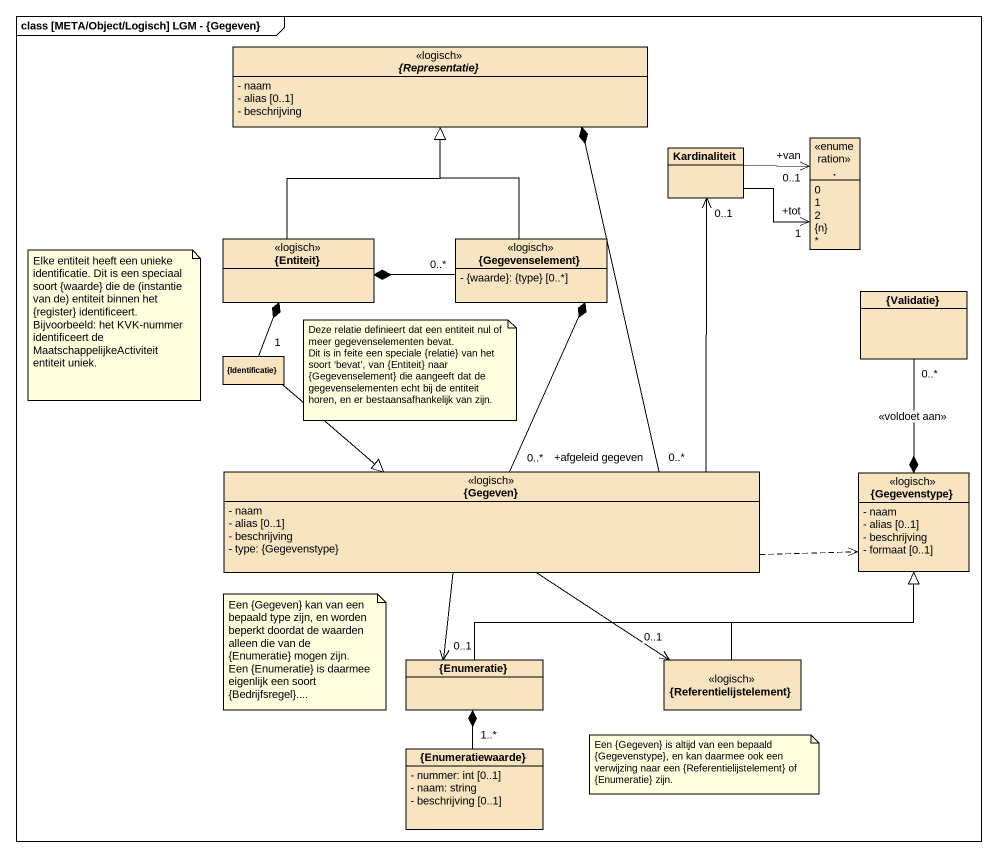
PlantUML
@startuml
mainframe class [META/Object/Logisch] LGM - {Gegeven}
hide circle
hide empty members
skinparam classAttributeIconSize 0
abstract class "{Representatie}" as Representatie <<logisch>> #F8E4C0 {
  - naam
  - alias [0..1]
  - beschrijving
}
class Kardinaliteit #F8E4C0
enum "." as enum1 #F8E4C0 {
  0
  1
  2
  {n}
  *
}
class "{Entiteit}" as Entiteit <<logisch>> #F8E4C0
class "{Gegevenselement}" as Gegevenselement <<logisch>> #F8E4C0 {
  - {waarde}: {type} [0..*]
}
class "{Validatie}" as Validatie #F8E4C0
class "{Identificatie}" as Identificatie #F8E4C0
class "{Gegeven}" as Gegeven <<logisch>> #F8E4C0 {
  - naam
  - alias [0..1]
  - beschrijving
  - type: {Gegevenstype}
}
class "{Gegevenstype}" as Gegevenstype <<logisch>> #F8E4C0 {
  - naam
  - alias [0..1]
  - beschrijving
  - formaat [0..1]
}
class "{Enumeratie}" as Enumeratie #F8E4C0
class "{Referentielijstelement}" as Referentielijstelement <<logisch>> #F8E4C0
class "{Enumeratiewaarde}" as Enumeratiewaarde #F8E4C0 {
  - nummer: int [0..1]
  - naam: string
  - beschrijving [0..1]
}
Kardinaliteit -right-> "+van\n0..1" enum1
Kardinaliteit -right-> "+tot\n1" enum1
Entiteit -up-|> Representatie
Gegevenselement -up-|> Representatie
Gegevenselement "0..*" -left-* Entiteit
Validatie "0..*" --* Gegevenstype : <<voldoet aan>>
Identificatie "1" -up-* Entiteit
Identificatie --|> Gegeven
Gegeven "+afgeleid gegeven\n0..*" -up-* Representatie
Gegeven -up-> "0..1" Kardinaliteit
Gegeven "0..*" -up-* Gegevenselement
Gegeven .right.> Gegevenstype
Gegeven --> "0..1" Enumeratie
Gegeven --> "0..1" Referentielijstelement
Enumeratie -right-|> Gegevenstype
Referentielijstelement -up-|> Gegevenstype
Enumeratiewaarde "1..*" -up-* Enumeratie
note as N1
  Elke entiteit heeft een unieke identificatie. Dit is een speciaal soort {waarde} die de (instantie van de) entiteit binnen het {register} identificeert.
  Bijvoorbeeld: het KVK-nummer identificeert de MaatschappelijkeActiviteit entiteit uniek.
end note
note as N2
  Deze relatie definieert dat een entiteit nul of meer gegevenselementen bevat.
  Dit is in feite een speciale {relatie} van het soort ‘bevat’, van {Entiteit} naar {Gegevenselement} die aangeeft dat de gegevenselementen echt bij de entiteit horen, en er bestaansafhankelijk van zijn.
end note
note as N3
  Een {Gegeven} kan van een bepaald type zijn, en worden beperkt doordat de waarden alleen die van de {Enumeratie} mogen zijn.
  Een {Enumeratie} is daarmee eigenlijk een soort {Bedrijfsregel}....
end note
note as N4
  Een {Gegeven} is altijd van een bepaald {Gegevenstype}, en kan daarmee ook een verwijzing naar een {Referentielijstelement} of {Enumeratie} zijn.
end note
@enduml
